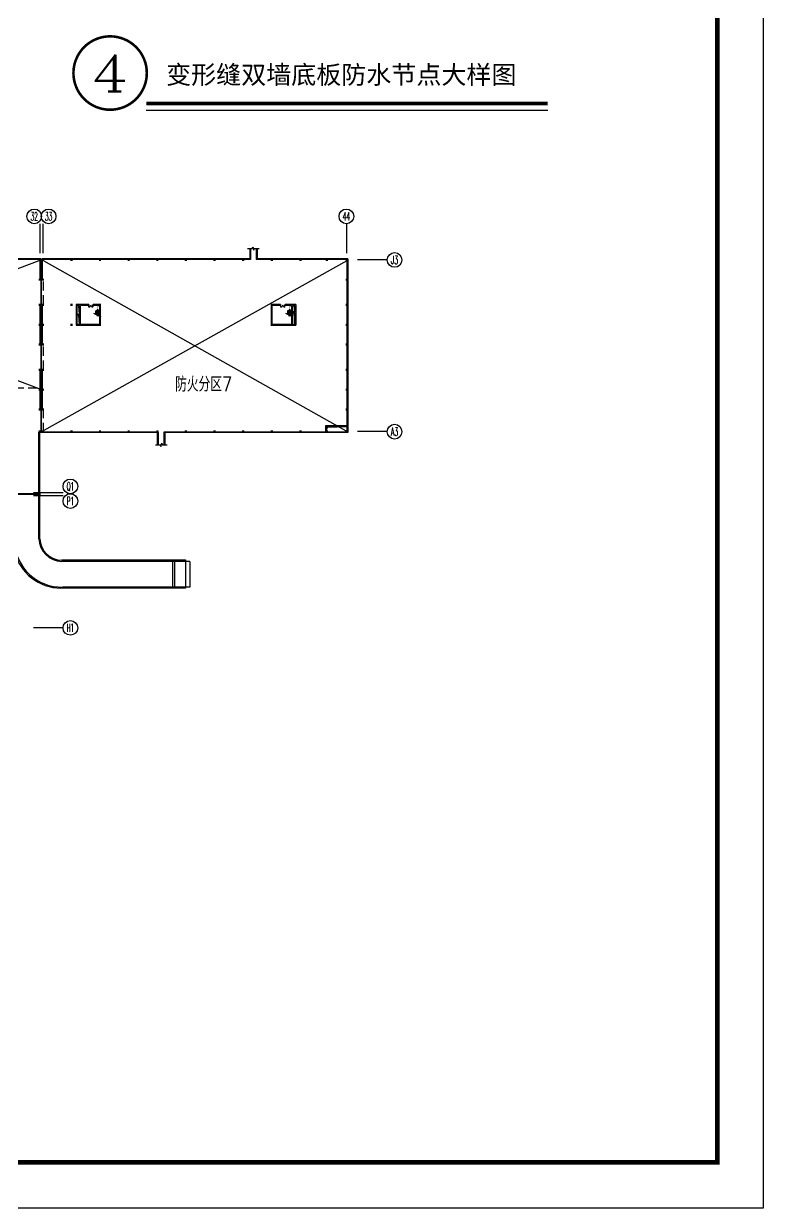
# Model space of a CAD drawing. Extents: x -542930 to 249594, y -301235 to 84515.
# Drawn here: x 209285 to 249594, y -301235 to -236670 of the extents above; entities that cross this region are included whole.
import ezdxf
from ezdxf.enums import TextEntityAlignment as Align

# ---------------------------------------------------------------- set-up
doc = ezdxf.new("R2010")
doc.units = 0
doc.header["$LTSCALE"] = 1000
doc.header["$MEASUREMENT"] = 0
doc.linetypes.add('DASHED', pattern=[0.75, 0.5, -0.25])
doc.layers.get('0').update_dxf_attribs({"linetype": 'CONTINUOUS'})
for name, color, linetype in [('A-CH-TEXT', 2, 'CONTINUOUS'), ('A-COLUMN', 5, 'CONTINUOUS'), ('A-S-BUILDING', 6, 'CONTINUOUS'), ('a-s-road', 2, 'CONTINUOUS'), ('A-STAIR', 3, 'CONTINUOUS'), ('AXIS', 3, 'CONTINUOUS'), ('AXIS_TEXT', 7, 'CONTINUOUS'), ('OTHER', 7, 'CONTINUOUS'), ('PUB_DIM', 3, 'CONTINUOUS'), ('TEXT', 7, 'CONTINUOUS'), ('WALL', 255, 'CONTINUOUS'), ('WINDOW', 2, 'CONTINUOUS')]:
    doc.layers.add(name, color=color, linetype=linetype)
doc.styles.add('COMP', font='complex', dxfattribs={"bigfont": 'hztxt'})
doc.styles.add('COMPLEX', font='COMPLEX')
doc.styles.add('HZTXT', font='SimSun.ttf', dxfattribs={"height": 0.8})
doc.styles.add('HZXY', font='romans.shx', dxfattribs={"width": 0.8, "bigfont": 'hztxt.shx'})

# ---------------------------------------------------------------- blocks, each defined once
blk = doc.blocks.new('_AXISO')
blk.add_circle((0, 0), 0.5)
at = {"layer": 'AXIS_TEXT', "style": 'COMPLEX', "width": 1.041667}
blk.add_attdef('A', text='', height=0.56, dxfattribs=at).set_placement((-0.25, -0.28), (0.25, -0.28), align=Align.FIT)
blk = doc.blocks.new('_FZH')
blk.add_solid([(-0.5, -0.5), (0.5, -0.5), (-0.5, 0.5), (0.5, 0.5)])
blk = doc.blocks.new('_ARROW')
blk.add_solid([(0, 0), (-1, 0.1), (-1, -0.1)])
blk = doc.blocks.new('M_A20TUI')
for p, q in [((-0.5, 0), (-0.43, 0)), ((-0.5, 0), (-0.5, -0.06)), ((-0.48, 0.4), (-0.48, 0.23)), ((-0.47, 0.47), (-0.47, -0.06)), ((-0.43, 0.47), (-0.43, 0)), ((-0.42, 0.4), (-0.42, 0.23)), ((0.42, 0.4), (0.42, 0.23)), ((0.43, 0.47), (0.43, 0)), ((0.5, 0), (0.43, 0)), ((0.47, 0.47), (0.47, -0.06)), ((0.48, 0.4), (0.48, 0.23)), ((0.5, 0), (0.5, -0.06)), ((-0.5, -0.06), (-0.47, -0.06)), ((0.5, -0.06), (0.47, -0.06))]:
    blk.add_line(p, q)
for centre, start, end in [((-0.47, 0), 0, 90), ((0.47, 0), 90, 180)]:
    blk.add_arc(centre, 0.467, start, end)

msp = doc.modelspace()

# ---------------------------------------------------------------- linework, layer by layer
for p, q in [((215964.247, -241374.501), (237845.653, -241374.501)), ((221489.221, -248927.943), (221749.221, -248927.943)), ((221601.221, -248928.374), (221601.221, -249478.028)), ((221641.221, -248928.374), (221641.221, -249528.028)), ((221746.157, -248928.067), (221774.157, -248840.067)), ((221774.157, -248840.067), (221822.157, -249016.067)), ((221825.221, -249015.943), (221853.221, -248927.943)), ((221853.221, -248927.943), (222113.221, -248927.943)), ((221961.221, -248928.374), (221961.221, -249528.028)), ((222001.221, -248928.374), (222001.221, -249478.028)), ((210106.688, -249598.028), (191626.688, -256558.028)), ((191626.688, -249598.028), (210106.688, -256558.028)), ((210176.688, -249528.028), (206181.894, -249528.028)), ((210226.688, -249478.028), (206221.894, -249478.028)), ((210176.688, -250594.154), (210176.688, -249528.028)), ((210226.688, -250594.154), (210226.688, -249478.028)), ((221601.221, -249478.028), (210266.688, -249478.028)), ((210266.688, -250594.154), (210266.688, -249478.028)), ((210316.688, -250594.154), (210316.688, -249528.028)), ((218101.727, -249528.028), (210316.688, -249528.028)), ((226896.688, -249598.028), (210386.688, -258838.028)), ((210386.688, -249598.028), (226826.688, -258838.028)), ((221641.221, -249528.028), (218151.727, -249528.028)), ((225780.39, -249528.028), (221961.221, -249528.028)), ((226946.688, -249478.028), (222001.221, -249478.028)), ((226897.19, -249528.028), (225830.39, -249528.028)), ((226896.688, -249528.028), (226896.688, -258908.028)), ((226946.688, -249478.028), (226946.688, -258957.447)), ((210176.688, -254163.36), (210176.688, -251989.542)), ((210226.688, -254163.36), (210226.688, -251989.542)), ((210266.688, -254163.36), (210266.688, -251989.542)), ((210316.688, -254163.36), (210316.688, -251989.542)), ((212147.467, -251983.06), (212147.467, -253100.412)), ((212828.554, -251983.06), (212147.467, -251983.06)), ((212197.467, -252507.36), (212197.467, -252023.06)), ((212323.934, -252023.06), (212197.467, -252023.06)), ((212291.33, -252049.954), (212197.467, -252023.06)), ((212323.934, -252507.36), (212291.33, -252049.954)), ((212323.934, -252507.36), (212323.934, -252023.06)), ((212828.554, -252023.06), (212373.934, -252023.06)), ((212373.934, -253060.412), (212373.934, -252023.06)), ((212828.554, -251983.06), (212828.554, -252023.06)), ((213068.554, -251983.06), (213068.554, -252023.06)), ((213468.934, -251983.06), (213068.554, -251983.06)), ((213428.934, -252023.06), (213068.554, -252023.06)), ((213428.934, -253060.412), (213428.934, -252023.06)), ((213468.934, -253100.412), (213468.934, -251983.06)), ((222784.181, -253100.412), (222784.181, -251983.06)), ((223288.801, -251983.06), (222784.181, -251983.06)), ((222834.181, -253060.412), (222834.181, -252023.06)), ((223288.801, -252023.06), (222834.181, -252023.06)), ((223288.801, -251983.06), (223288.801, -252023.06)), ((223528.801, -251983.06), (223528.801, -252023.06)), ((224115.648, -251983.06), (223528.801, -251983.06)), ((223889.181, -252023.06), (223528.801, -252023.06)), ((223889.181, -252023.06), (223889.181, -253060.412)), ((223939.181, -252023.06), (223939.181, -252377.134)), ((223939.181, -252023.06), (224065.648, -252023.06)), ((223939.181, -252377.134), (223971.785, -252049.954)), ((224065.648, -252377.134), (223939.181, -252377.134)), ((224065.648, -252417.134), (223939.181, -252417.134)), ((223939.181, -252417.134), (223939.181, -253060.412)), ((223939.181, -253060.412), (223969.108, -252445.822)), ((223969.108, -252445.822), (224065.648, -252417.134)), ((223971.785, -252049.954), (224065.648, -252023.06)), ((224065.648, -252377.134), (224065.648, -252023.06)), ((224065.648, -253060.412), (224065.648, -252417.134)), ((224115.648, -251983.06), (224115.648, -253100.412)), ((212197.467, -252507.36), (212323.934, -252507.36)), ((212197.467, -252547.36), (212323.934, -252547.36)), ((212197.467, -253060.412), (212197.467, -252547.36)), ((212294.007, -252576.049), (212197.467, -252547.36)), ((212323.934, -253060.412), (212197.467, -253060.412)), ((212323.934, -253060.412), (212294.007, -252576.049)), ((212323.934, -253060.412), (212323.934, -252547.36)), ((213428.934, -253060.412), (212373.934, -253060.412)), ((223889.181, -253060.412), (222834.181, -253060.412)), ((223939.181, -253060.412), (224065.648, -253060.412)), ((212147.467, -253100.412), (213468.934, -253100.412)), ((222784.181, -253100.412), (224115.648, -253100.412)), ((210176.688, -257698.028), (210176.688, -255538.028)), ((210226.688, -257698.028), (210226.688, -255538.028)), ((210266.688, -257698.028), (210266.688, -255538.028)), ((210316.688, -257698.028), (210316.688, -255538.028)), ((225746.688, -258908.028), (225746.688, -258572.427)), ((225746.688, -258572.427), (226897.19, -258572.427)), ((225796.688, -258908.028), (225796.688, -258622.427)), ((225796.688, -258622.427), (226897.19, -258622.427)), ((210106.688, -264743.781), (210106.688, -258908.028)), ((210106.688, -258908.028), (216626.688, -258908.028)), ((210156.688, -264743.781), (210156.688, -258958.028)), ((216576.688, -258958.028), (210156.688, -258958.028)), ((216576.688, -259626.263), (216576.688, -258958.028)), ((216626.688, -259626.263), (216626.688, -258908.028)), ((216946.688, -258908.028), (225746.688, -258908.028)), ((216946.688, -259626.263), (216946.688, -258908.028)), ((226946.688, -258958.028), (216996.688, -258958.028)), ((216996.688, -259626.263), (216996.688, -258958.028)), ((225796.688, -258908.028), (226897.19, -258908.028)), ((218106.688, -265913.781), (211366.411, -265913.781)), ((218346.688, -265973.781), (211366.411, -265973.781)), ((218106.688, -267433.781), (211316.9, -267433.043)), ((218346.688, -267373.781), (211416.688, -267373.781))]:
    msp.add_line(p, q)
at = {"linetype": 'DASHED'}
msp.add_line((208786.688, -256522.183), (210286.688, -256522.183), dxfattribs=at)
at = {"color": 6}
for p, q in [((225796.688, -258838.028), (225840.968, -258664.615)), ((225840.968, -258664.615), (226897.19, -258622.427))]:
    msp.add_line(p, q, dxfattribs=at)
at = {"const_width": 140}
msp.add_lwpolyline([(211995.727, -239359.549, 1), (215995.727, -239359.549, 1)], format="xyb", close=True, dxfattribs=at)
at = {"const_width": 200}
msp.add_lwpolyline([(215964.247, -241011.479), (237845.653, -241011.479)], dxfattribs=at)
for centre, radius, start, end in [((211342.669, -264816.871), 2557.981, 182.26639309, 271.65818658), ((211388.052, -264691.535), 1282.428, 182.3348469, 269.03309651), ((211395.679, -264673.123), 1241.003, 183.26397593, 268.64862275), ((211334.818, -264802.263), 2630.84, 194.40513081, 269.60977076)]:
    msp.add_arc(centre, radius, start, end)
at = {"layer": 'A-S-BUILDING'}
msp.add_line((221074.286, -258959.157), (220354.323, -258959.169), dxfattribs=at)
at = {"layer": 'a-s-road'}
for p, q in [((217386.688, -265943.781), (217386.688, -267373.781)), ((217506.688, -265913.781), (217506.688, -267433.781)), ((218106.688, -265913.781), (218106.688, -267433.781))]:
    msp.add_line(p, q, dxfattribs=at)
at = {"layer": 'A-STAIR'}
for p, q in [((210238.688, -258898.028), (210238.688, -249538.028)), ((210254.688, -258898.028), (210254.688, -249538.028)), ((213196.589, -252313.719), (213196.589, -252512.569)), ((213208.589, -252313.719), (213208.589, -252518.516)), ((213428.934, -252325.438), (213208.589, -252325.438)), ((213428.934, -252385.438), (213208.589, -252385.438)), ((213428.934, -252445.438), (213208.589, -252445.438)), ((223656.836, -252313.719), (223656.836, -252512.569)), ((223668.836, -252313.719), (223668.836, -252518.516)), ((223889.181, -252325.438), (223668.836, -252325.438)), ((223889.181, -252385.438), (223668.836, -252385.438)), ((223889.181, -252445.438), (223668.836, -252445.438)), ((213428.934, -252505.438), (213208.589, -252505.438)), ((213428.934, -252565.438), (213308.559, -252565.438)), ((223889.181, -252505.438), (223668.836, -252505.438)), ((223889.181, -252565.438), (223768.806, -252565.438)), ((216759.625, -259714.139), (216807.625, -259538.139)), ((216810.688, -259538.263), (216838.688, -259626.263)), ((216474.688, -259626.263), (216734.688, -259626.263)), ((216731.625, -259626.139), (216759.625, -259714.139)), ((216838.688, -259626.263), (217098.688, -259626.263)), ((210196.411, -262298.028), (208786.688, -262298.028)), ((210196.411, -262338.028), (208786.688, -262338.028)), ((217386.688, -265973.781), (217386.688, -267373.781)), ((218106.688, -265890.381), (218106.688, -267373.781)), ((218346.688, -265973.781), (218346.688, -267373.781))]:
    msp.add_line(p, q, dxfattribs=at)
at = {"layer": 'AXIS'}
for p, q in [((210166.688, -247578.726), (210166.688, -249178.726)), ((210326.688, -247578.726), (210326.688, -249178.726)), ((226886.688, -247578.726), (226886.688, -249178.726)), ((229084.441, -249538.028), (227484.441, -249538.028)), ((229084.441, -258898.028), (227484.441, -258898.028)), ((211428.018, -262238.028), (209828.018, -262238.028)), ((211428.018, -262398.028), (209828.018, -262398.028)), ((211428.018, -269598.028), (209828.018, -269598.028))]:
    msp.add_line(p, q, dxfattribs=at)
at = {"layer": 'OTHER', "linetype": 'DASHED'}
for p, q in [((210369.815, -251962.803), (210369.815, -250582.803)), ((210369.815, -255518.85), (210369.815, -254138.85)), ((210369.815, -258920.219), (210369.815, -257698.028))]:
    msp.add_line(p, q, dxfattribs=at)
at = {"layer": 'OTHER', "color": 6}
for p, q in [((213284.794, -252556.28), (213112.665, -252470.98)), ((213316.875, -252523.071), (213284.794, -252556.28)), ((213299.305, -252612.577), (213316.875, -252523.071)), ((213331.387, -252579.369), (213299.305, -252612.577)), ((213503.515, -252664.669), (213331.387, -252579.369)), ((223745.041, -252556.28), (223572.912, -252470.98)), ((223777.122, -252523.071), (223745.041, -252556.28)), ((223759.552, -252612.577), (223777.122, -252523.071)), ((223791.634, -252579.369), (223759.552, -252612.577)), ((223963.762, -252664.669), (223791.634, -252579.369))]:
    msp.add_line(p, q, dxfattribs=at)
at = {"layer": 'PUB_DIM', "color": 6}
for points in [[(213324.687, -252459.959), (213324.687, -252225.787)], [(223784.934, -252459.959), (223784.934, -252225.787)]]:
    msp.add_lwpolyline(points, dxfattribs=at)
at = {"layer": 'TEXT'}
msp.add_lwpolyline([(-122155.993, -301235.058), (-122155.993, -90985.058), (249594.007, -90985.058), (249594.007, -301235.058)], close=True, dxfattribs=at)
at = {"layer": 'TEXT', "const_width": 250}
msp.add_lwpolyline([(-115905.993, -298735.058), (247094.007, -298735.058), (247094.007, -93485.058), (-115905.993, -93485.058)], close=True, dxfattribs=at)
at = {"layer": 'WALL', "color": 54}
for p, q in [((210176.688, -250594.154), (210226.688, -250594.154)), ((210266.688, -250594.154), (210316.688, -250594.154)), ((210176.688, -251989.542), (210226.688, -251989.542)), ((210266.688, -251989.542), (210316.688, -251989.542)), ((210176.688, -254163.36), (210226.688, -254163.36)), ((210266.688, -254163.36), (210316.688, -254163.36)), ((210176.688, -255538.028), (210226.688, -255538.028)), ((210266.688, -255538.028), (210316.688, -255538.028)), ((210176.688, -257698.028), (210226.688, -257698.028)), ((210266.688, -257698.028), (210316.688, -257698.028))]:
    msp.add_line(p, q, dxfattribs=at)

# ---------------------------------------------------------------- block references
at = {"layer": 'A-COLUMN', "xscale": 120, "yscale": 120, "zscale": 120}
for p in [(210166.688, -249538.028), (210326.688, -249538.028), (211886.688, -249538.028), (213446.688, -249538.028), (215006.688, -249538.028), (216566.688, -249538.028), (218126.688, -249538.028), (219686.688, -249538.028), (221246.688, -249538.028), (222806.688, -249538.028), (224366.688, -249538.028), (225806.688, -249538.028), (226886.688, -249538.028), (210166.688, -250618.028), (210326.688, -250618.028), (226886.688, -250618.028), (210166.688, -251998.028), (210326.688, -251998.028), (211886.688, -251998.028), (213446.688, -251998.028), (222806.688, -251998.028), (226886.688, -251998.028), (210166.688, -253078.028), (210326.688, -253078.028), (211886.688, -253078.028), (213446.688, -253078.028), (222806.688, -253078.028), (226886.688, -253078.028), (210166.688, -254158.028), (210326.688, -254158.028), (226886.688, -254158.028), (210166.688, -255538.028), (210326.688, -255538.028), (226887.488, -255538.028), (210166.688, -256618.028), (210326.688, -256618.028), (226887.488, -256618.028), (210166.688, -257698.028), (210326.688, -257698.028), (226887.488, -257698.028), (210166.688, -258898.028), (210326.688, -258898.028), (211886.688, -258898.028), (213446.688, -258898.028), (215006.688, -258898.028), (216566.688, -258898.028), (218126.688, -258898.028), (219686.688, -258898.028), (221246.688, -258898.028), (222806.688, -258898.028), (224366.688, -258898.028), (225806.688, -258898.028), (226886.688, -258898.028)]:
    msp.add_blockref('_FZH', p, dxfattribs=at)
at = {"layer": 'AXIS'}
ref = msp.add_blockref('_AXISO', (209859.294, -247174.578), dxfattribs=dict(at, xscale=800, yscale=800, zscale=800))
ref.add_attrib('A', '32', dxfattribs={"layer": 'AXIS_TEXT', "height": 448, "style": 'COMPLEX', "width": 0.568182}).set_placement((209659.294, -247398.578), (210059.294, -247398.578), align=Align.FIT)
ref = msp.add_blockref('_AXISO', (210641.402, -247174.578), dxfattribs=dict(at, xscale=800, yscale=800, zscale=800))
ref.add_attrib('A', '33', dxfattribs={"layer": 'AXIS_TEXT', "height": 448, "style": 'COMPLEX', "width": 0.568182}).set_placement((210441.402, -247398.578), (210841.402, -247398.578), align=Align.FIT)
ref = msp.add_blockref('_AXISO', (226871.492, -247174.578), dxfattribs=dict(at, xscale=800, yscale=800, zscale=800))
ref.add_attrib('A', '44', dxfattribs={"layer": 'AXIS_TEXT', "height": 448, "style": 'COMPLEX', "width": 0.506757}).set_placement((226671.492, -247398.578), (227071.492, -247398.578), align=Align.FIT)
ref = msp.add_blockref('_AXISO', (229497.517, -249546.314), dxfattribs=dict(at, xscale=800, yscale=800, zscale=800))
ref.add_attrib('A', 'J3', dxfattribs={"layer": 'AXIS_TEXT', "height": 448, "style": 'COMPLEX', "width": 0.646552}).set_placement((229297.517, -249770.314), (229697.517, -249770.314), align=Align.FIT)
ref = msp.add_blockref('_AXISO', (229497.517, -258906.314), dxfattribs=dict(at, xscale=800, yscale=800, zscale=800))
ref.add_attrib('A', 'A3', dxfattribs={"layer": 'AXIS_TEXT', "height": 448, "style": 'COMPLEX', "width": 0.535714}).set_placement((229297.517, -259130.314), (229697.517, -259130.314), align=Align.FIT)
ref = msp.add_blockref('_AXISO', (211831.813, -261889.358), dxfattribs=dict(at, xscale=800, yscale=800, zscale=800))
ref.add_attrib('A', 'Q1', dxfattribs={"layer": 'AXIS_TEXT', "height": 448, "style": 'COMPLEX', "width": 0.604839}).set_placement((211631.813, -262113.358), (212031.813, -262113.358), align=Align.FIT)
ref = msp.add_blockref('_AXISO', (211831.813, -262687.616), dxfattribs=dict(at, xscale=800, yscale=800, zscale=800))
ref.add_attrib('A', 'P1', dxfattribs={"layer": 'AXIS_TEXT', "height": 448, "style": 'COMPLEX', "width": 0.604839}).set_placement((211631.813, -262911.616), (212031.813, -262911.616), align=Align.FIT)
ref = msp.add_blockref('_AXISO', (211831.813, -269599.357), dxfattribs=dict(at, xscale=800, yscale=800, zscale=800))
ref.add_attrib('A', 'H1', dxfattribs={"layer": 'AXIS_TEXT', "height": 448, "style": 'COMPLEX', "width": 0.568182}).set_placement((211631.813, -269823.357), (212031.813, -269823.357), align=Align.FIT)
at = {"layer": 'PUB_DIM', "color": 6, "xscale": 80, "yscale": 80, "zscale": 80, "rotation": 270}
for p in [(213324.687, -252459.959), (223784.934, -252459.959)]:
    msp.add_blockref('_ARROW', p, dxfattribs=at)
at = {"layer": 'WINDOW', "xscale": -240, "yscale": 240, "zscale": 240, "rotation": 180}
for p in [(212948.554, -252008.467), (223408.801, -252008.467)]:
    msp.add_blockref('M_A20TUI', p, dxfattribs=at)

# ---------------------------------------------------------------- texts
at = {"style": 'COMP', "width": 1.3125}
msp.add_attdef('4', text='1', height=2000, dxfattribs=at).set_placement((212995.727, -240359.549), (214995.727, -240359.549), align=Align.FIT)
at = {"layer": 'A-CH-TEXT', "color": 7, "style": 'HZXY', "width": 0.8}
for s, height, p in [('上', 200, (213232.248, -252250.062)), ('上', 200, (223692.495, -252250.062)), ('防火分区7', 800, (217535.901, -256723.255))]:
    msp.add_text(s, height=height, dxfattribs=at).set_placement(p)
at = {"layer": 'TEXT', "style": 'HZTXT'}
msp.add_text('变形缝双墙底板防水节点大样图', height=1000, dxfattribs=at).set_placement((217046.811, -239949.928, 0))

doc.saveas('drawing.dxf')
